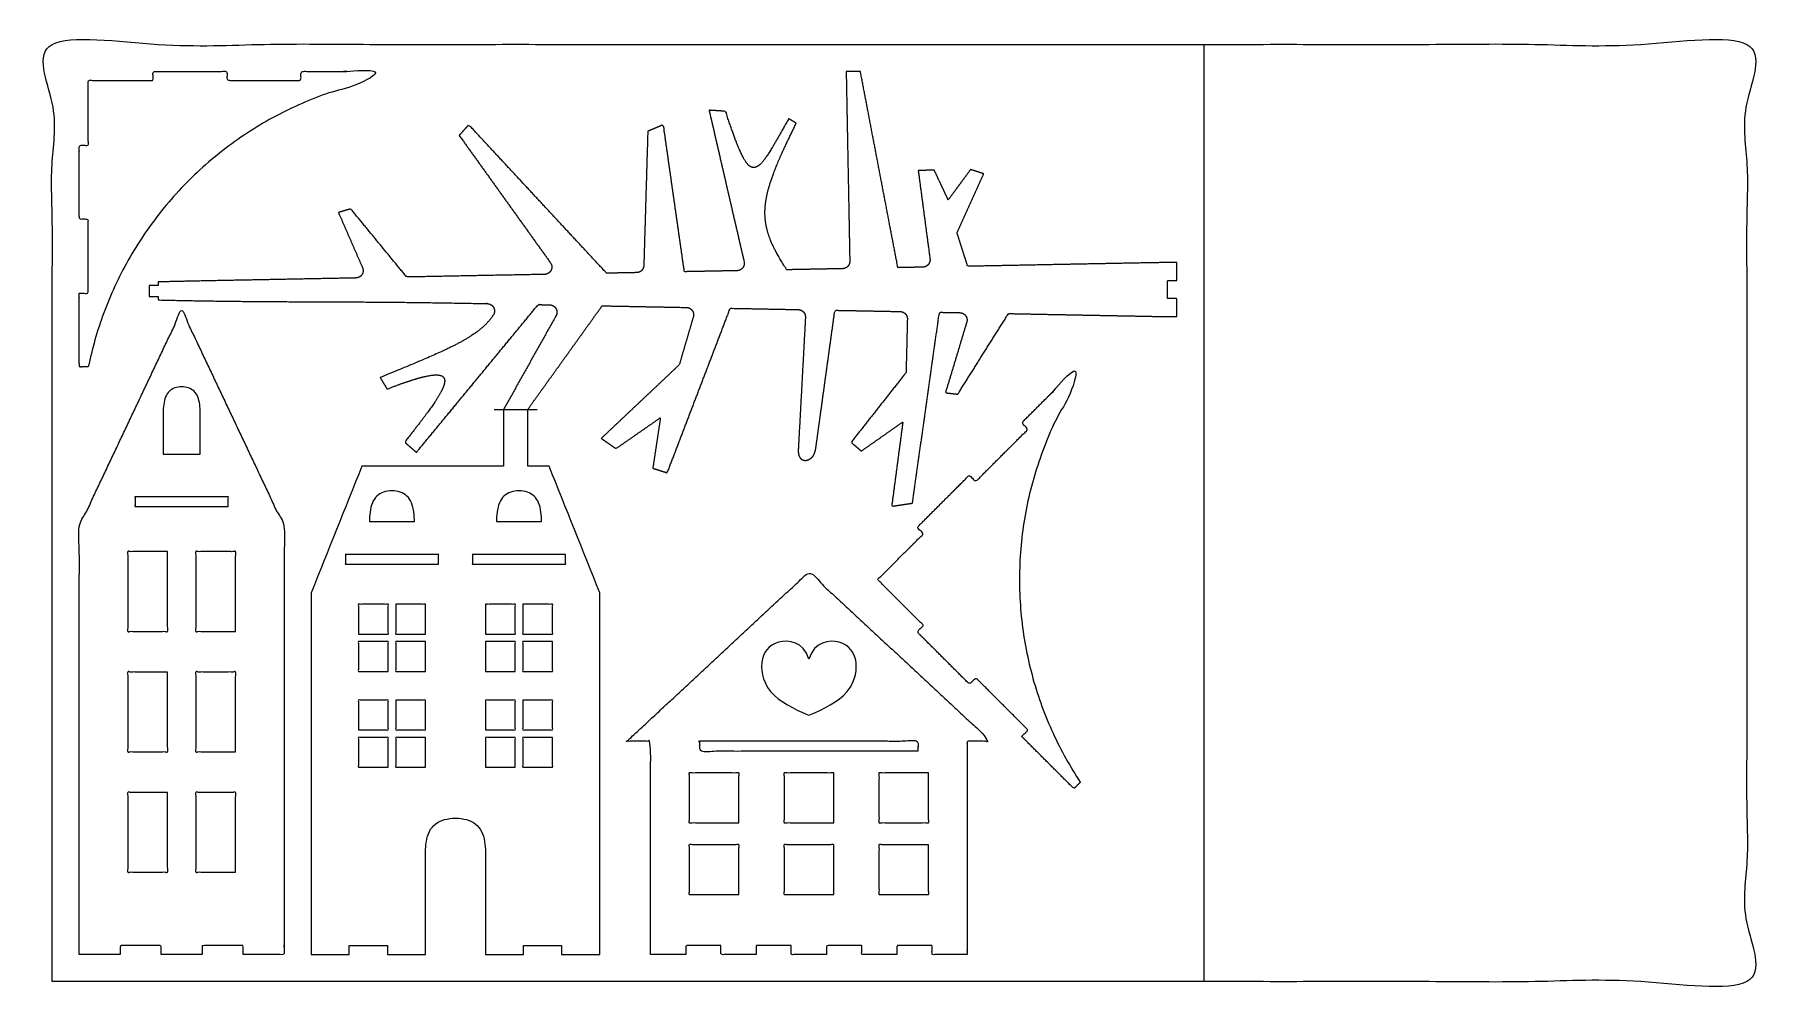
# Model space of a CAD drawing. Header units: millimetres. Extents: x -5 to 475, y -3 to 263.
import ezdxf

# ---------------------------------------------------------------- set-up
doc = ezdxf.new("R2010")
doc.units = ezdxf.units.MM
doc.header["$MEASUREMENT"] = 0
doc.layers.add('Défaut', color=18, linetype='Continuous', true_color=0x000000)

msp = doc.modelspace()

# ---------------------------------------------------------------- linework, layer by layer
at = {"layer": 'Défaut'}
for points in [[(29.38, 194.1), (29.38, 193.1)], [(29.38, 190.1), (29.38, 189.1)]]:
    msp.add_lwpolyline(points, dxfattribs=at)
for points, degree, knots in [([(0, 0), (235, 0), (470, 0), (470, 130), (470, 260), (235, 260), (0, 260), (0, 130), (0, 0)], 2, [0, 0, 0, 470, 470, 730, 730, 1200, 1200, 1460, 1460, 1460]), ([(29.38, 193.1), (28.88, 193.1), (28.38, 193.1), (27.88, 193.1), (27.38, 193.1), (26.88, 193.1), (26.88, 192.5), (26.88, 191.9), (26.88, 191.3), (26.88, 190.7), (26.88, 190.1), (27.38, 190.1), (27.88, 190.1), (28.38, 190.1), (28.88, 190.1), (29.38, 190.1)], 5, [1360.497115, 1360.497115, 1360.497115, 1360.497115, 1360.497115, 1360.497115, 1362.997116, 1362.997116, 1362.997116, 1362.997116, 1362.997116, 1367.997116, 1367.997116, 1367.997116, 1367.997116, 1367.997116, 1370.497116, 1370.497116, 1370.497116, 1370.497116, 1370.497116, 1370.497116]), ([(7.5, 10), (7.5, 8.75), (7.5, 7.5), (13.18, 7.5), (18.86, 7.5), (18.86, 8.75), (18.86, 10), (24.55, 10), (30.23, 10), (30.23, 8.75), (30.23, 7.5), (35.91, 7.5), (41.59, 7.5), (41.59, 8.75), (41.59, 10), (47.28, 10), (52.96, 10), (52.96, 8.75), (52.96, 7.5), (58.64, 7.5), (64.32, 7.5), (64.32, 8.75), (64.32, 10), (64.32, 68.11), (64.32, 126.23), (50.12, 156.26), (35.91, 186.29), (21.71, 156.26), (7.5, 126.23), (7.5, 68.11), (7.5, 10)], 2, [598.672404, 598.672404, 598.672404, 601.172404, 601.172404, 612.53719, 612.53719, 615.03719, 615.03719, 625.400903, 625.400903, 627.900903, 627.900903, 639.265689, 639.265689, 641.765689, 641.765689, 652.129403, 652.129403, 654.629403, 654.629403, 665.994188, 665.994188, 668.494188, 668.494188, 781.930349, 781.930349, 846.778086, 846.778086, 911.625822, 911.625822, 1025.061983, 1025.061983, 1025.061983]), ([(30.78, 157.94), (30.77, 159.25), (30.92, 160.95), (31.44, 162.2), (31.96, 163.46), (32.84, 164.27), (34.01, 164.68), (35.18, 165.08), (36.64, 165.08), (37.82, 164.68), (38.99, 164.27), (39.87, 163.46), (40.38, 162.2), (40.9, 160.95), (41.05, 159.25), (41.05, 157.94), (41.05, 154.06), (41.05, 150.19), (41.05, 146.31), (37.62, 146.31), (34.2, 146.31), (30.78, 146.31), (30.78, 150.19), (30.78, 154.06), (30.78, 157.94)], 3, [33.642415, 33.642415, 33.642415, 33.642415, 34.642415, 34.642415, 34.642415, 35.642415, 35.642415, 35.642415, 36.642415, 36.642415, 36.642415, 37.642415, 37.642415, 37.642415, 38.642415, 38.642415, 38.642415, 49.988526, 49.988526, 49.988526, 64.847737, 64.847737, 64.847737, 76.193848, 76.193848, 76.193848, 76.193848]), ([(125.19, 158.74), (125.19, 153.49), (125.19, 148.24), (125.19, 142.99), (112.09, 142.99), (99, 142.99), (85.9, 142.99), (81.21, 131.29), (76.52, 119.6), (71.82, 107.9), (71.82, 75.27), (71.82, 42.63), (71.82, 10), (71.82, 9.17), (71.82, 8.33), (71.82, 7.5), (75.35, 7.5), (78.87, 7.5), (82.4, 7.5), (82.4, 8.33), (82.4, 9.17), (82.4, 10), (85.92, 10), (89.45, 10), (92.97, 10), (92.97, 9.17), (92.97, 8.33), (92.97, 7.5), (96.5, 7.5), (100.02, 7.5), (103.55, 7.5), (103.55, 8.33), (103.55, 9.17), (103.55, 10), (103.55, 18.67), (103.55, 27.34), (103.55, 36.01), (103.54, 37.74), (103.79, 40), (104.62, 41.66), (105.45, 43.33), (106.88, 44.4), (108.77, 44.94), (110.66, 45.47), (113.03, 45.47), (114.92, 44.94), (116.82, 44.4), (118.24, 43.33), (119.07, 41.66), (119.91, 40), (120.15, 37.74), (120.14, 36.01), (120.14, 27.34), (120.14, 18.67), (120.14, 10), (120.14, 9.17), (120.14, 8.33), (120.14, 7.5), (123.67, 7.5), (127.19, 7.5), (130.72, 7.5), (130.72, 8.33), (130.72, 9.17), (130.72, 10), (134.24, 10), (137.77, 10), (141.29, 10), (141.29, 9.17), (141.29, 8.33), (141.29, 7.5), (144.82, 7.5), (148.34, 7.5), (151.87, 7.5), (151.87, 8.33), (151.87, 9.17), (151.87, 10), (151.87, 42.63), (151.87, 75.27), (151.87, 107.9), (147.18, 119.6), (142.48, 131.29), (137.79, 142.99), (135.83, 142.99), (133.87, 142.99), (131.91, 142.99), (131.91, 148.24), (131.91, 153.49), (131.91, 158.74)], 3, [1047.182364, 1047.182364, 1047.182364, 1047.182364, 1062.560619, 1062.560619, 1062.560619, 1100.903735, 1100.903735, 1100.903735, 1137.799014, 1137.799014, 1137.799014, 1233.349239, 1233.349239, 1233.349239, 1235.849239, 1235.849239, 1235.849239, 1246.424085, 1246.424085, 1246.424085, 1248.924085, 1248.924085, 1248.924085, 1259.2449, 1259.2449, 1259.2449, 1261.7449, 1261.7449, 1261.7449, 1272.319747, 1272.319747, 1272.319747, 1274.819747, 1274.819747, 1274.819747, 1300.311938, 1300.311938, 1300.311938, 1301.311938, 1301.311938, 1301.311938, 1302.311938, 1302.311938, 1302.311938, 1303.311938, 1303.311938, 1303.311938, 1304.311938, 1304.311938, 1304.311938, 1305.311938, 1305.311938, 1305.311938, 1330.804129, 1330.804129, 1330.804129, 1333.304129, 1333.304129, 1333.304129, 1343.878975, 1343.878975, 1343.878975, 1346.378975, 1346.378975, 1346.378975, 1356.699791, 1356.699791, 1356.699791, 1359.199791, 1359.199791, 1359.199791, 1369.774637, 1369.774637, 1369.774637, 1372.274637, 1372.274637, 1372.274637, 1467.824861, 1467.824861, 1467.824861, 1504.720141, 1504.720141, 1504.720141, 1510.461356, 1510.461356, 1510.461356, 1525.839611, 1525.839611, 1525.839611, 1525.839611]), ([(48.75, 131.8), (35.86, 131.8), (22.96, 131.8), (22.96, 133.14), (22.96, 134.48), (35.86, 134.48), (48.75, 134.48), (48.75, 133.14), (48.75, 131.8)], 2, [-391.239039, -391.239039, -391.239039, -366.067322, -366.067322, -363.452079, -363.452079, -338.280363, -338.280363, -335.665119, -335.665119, -335.665119]), ([(100.46, 127.62), (96.3, 127.62), (92.14, 127.62), (87.98, 127.62), (87.98, 129.22), (88.16, 131.29), (88.79, 132.81), (89.41, 134.34), (90.48, 135.32), (91.91, 135.82), (93.33, 136.31), (95.11, 136.31), (96.54, 135.82), (97.96, 135.32), (99.03, 134.34), (99.66, 132.81), (100.28, 131.29), (100.47, 129.22), (100.46, 127.62)], 3, [-164.04627, -164.04627, -164.04627, -164.04627, -149.187059, -149.187059, -149.187059, -148.187059, -148.187059, -148.187059, -147.187059, -147.187059, -147.187059, -146.187059, -146.187059, -146.187059, -145.187059, -145.187059, -145.187059, -144.187059, -144.187059, -144.187059, -144.187059]), ([(123.23, 127.62), (123.22, 129.22), (123.41, 131.29), (124.03, 132.81), (124.66, 134.34), (125.73, 135.32), (127.16, 135.82), (128.58, 136.31), (130.36, 136.31), (131.78, 135.82), (133.21, 135.32), (134.28, 134.34), (134.91, 132.81), (135.53, 131.29), (135.71, 129.22), (135.71, 127.62), (131.55, 127.62), (127.39, 127.62), (123.23, 127.62)], 3, [-134.327848, -134.327848, -134.327848, -134.327848, -133.327848, -133.327848, -133.327848, -132.327848, -132.327848, -132.327848, -131.327848, -131.327848, -131.327848, -130.327848, -130.327848, -130.327848, -129.327848, -129.327848, -129.327848, -114.468637, -114.468637, -114.468637, -114.468637]), ([(32, 119.28), (32, 108.22), (32, 97.17), (26.48, 97.17), (20.95, 97.17), (20.95, 108.22), (20.95, 119.28), (26.48, 119.28), (32, 119.28)], 2, [-258.188537, -258.188537, -258.188537, -236.61278, -236.61278, -225.824902, -225.824902, -204.249145, -204.249145, -193.461266, -193.461266, -193.461266]), ([(50.87, 97.17), (45.35, 97.17), (39.82, 97.17), (39.82, 108.22), (39.82, 119.28), (45.35, 119.28), (50.87, 119.28), (50.87, 108.22), (50.87, 97.17)], 2, [-312.12793, -312.12793, -312.12793, -301.340051, -301.340051, -279.764294, -279.764294, -268.976416, -268.976416, -247.400659, -247.400659, -247.400659]), ([(107.12, 115.84), (94.22, 115.84), (81.33, 115.84), (81.33, 117.18), (81.33, 118.52), (94.22, 118.52), (107.12, 118.52), (107.12, 117.18), (107.12, 115.84)], 2, [-766.38317, -766.38317, -766.38317, -741.211454, -741.211454, -738.59621, -738.59621, -713.424494, -713.424494, -710.80925, -710.80925, -710.80925]), ([(142.37, 118.52), (142.37, 117.18), (142.37, 115.84), (129.47, 115.84), (116.57, 115.84), (116.57, 117.18), (116.57, 118.52), (129.47, 118.52), (142.37, 118.52)], 2, [-171.661513, -171.661513, -171.661513, -169.04627, -169.04627, -143.874554, -143.874554, -141.25931, -141.25931, -116.087594, -116.087594, -116.087594]), ([(165.97, 10), (165.97, 8.75), (165.97, 7.5), (170.84, 7.5), (175.72, 7.5), (175.72, 8.75), (175.72, 10), (180.6, 10), (185.48, 10), (185.48, 8.75), (185.48, 7.5), (190.36, 7.5), (195.24, 7.5), (195.24, 8.75), (195.24, 10), (200.11, 10), (204.99, 10), (204.99, 8.75), (204.99, 7.5), (209.87, 7.5), (214.75, 7.5), (214.75, 8.75), (214.75, 10), (219.63, 10), (224.51, 10), (224.51, 8.75), (224.51, 7.5), (229.38, 7.5), (234.26, 7.5), (234.26, 8.75), (234.26, 10), (239.14, 10), (244.02, 10), (244.02, 8.75), (244.02, 7.5), (248.9, 7.5), (253.78, 7.5), (253.78, 8.75), (253.78, 10), (253.78, 38.33), (253.78, 66.67), (257.08, 66.67), (260.37, 66.67), (235.12, 90.15), (209.87, 113.64), (184.62, 90.15), (159.37, 66.67), (162.67, 66.67), (165.97, 66.67), (165.97, 38.33), (165.97, 10)], 2, [493.808347, 493.808347, 493.808347, 496.308347, 496.308347, 506.064937, 506.064937, 508.564937, 508.564937, 518.087152, 518.087152, 520.587152, 520.587152, 530.343742, 530.343742, 532.843742, 532.843742, 542.365958, 542.365958, 544.865958, 544.865958, 554.622547, 554.622547, 557.122547, 557.122547, 566.644763, 566.644763, 569.144763, 569.144763, 578.901353, 578.901353, 581.401353, 581.401353, 590.923568, 590.923568, 593.423568, 593.423568, 603.180158, 603.180158, 605.680158, 605.680158, 660.986515, 660.986515, 667.426333, 667.426333, 734.737128, 734.737128, 802.047924, 802.047924, 808.487741, 808.487741, 863.794098, 863.794098, 863.794098]), ([(84.92, 96.4), (84.92, 100.54), (84.92, 104.67), (89.05, 104.67), (93.19, 104.67), (93.19, 100.54), (93.19, 96.4), (89.05, 96.4), (84.92, 96.4)], 2, [-684.709284, -684.709284, -684.709284, -676.637545, -676.637545, -668.565807, -668.565807, -660.494068, -660.494068, -652.42233, -652.42233, -652.42233]), ([(95.26, 104.67), (99.39, 104.67), (103.53, 104.67), (103.53, 100.54), (103.53, 96.4), (99.39, 96.4), (95.26, 96.4), (95.26, 100.54), (95.26, 104.67)], 2, [-652.42233, -652.42233, -652.42233, -644.350591, -644.350591, -636.278853, -636.278853, -628.207114, -628.207114, -620.135376, -620.135376, -620.135376]), ([(120.17, 96.4), (120.17, 100.54), (120.17, 104.67), (124.3, 104.67), (128.44, 104.67), (128.44, 100.54), (128.44, 96.4), (124.3, 96.4), (120.17, 96.4)], 2, [-555.561468, -555.561468, -555.561468, -547.489729, -547.489729, -539.417991, -539.417991, -531.346252, -531.346252, -523.274514, -523.274514, -523.274514]), ([(130.5, 104.67), (134.64, 104.67), (138.77, 104.67), (138.77, 100.54), (138.77, 96.4), (134.64, 96.4), (130.5, 96.4), (130.5, 100.54), (130.5, 104.67)], 2, [-523.274514, -523.274514, -523.274514, -515.202775, -515.202775, -507.131037, -507.131037, -499.059298, -499.059298, -490.98756, -490.98756, -490.98756]), ([(93.19, 86.06), (89.05, 86.06), (84.92, 86.06), (84.92, 90.2), (84.92, 94.33), (89.05, 94.33), (93.19, 94.33), (93.19, 90.2), (93.19, 86.06)], 2, [-716.996238, -716.996238, -716.996238, -708.9245, -708.9245, -700.852761, -700.852761, -692.781022, -692.781022, -684.709284, -684.709284, -684.709284]), ([(103.53, 94.33), (103.53, 90.2), (103.53, 86.06), (99.39, 86.06), (95.26, 86.06), (95.26, 90.2), (95.26, 94.33), (99.39, 94.33), (103.53, 94.33)], 2, [-620.135376, -620.135376, -620.135376, -612.063637, -612.063637, -603.991899, -603.991899, -595.92016, -595.92016, -587.848422, -587.848422, -587.848422]), ([(128.44, 86.06), (124.3, 86.06), (120.17, 86.06), (120.17, 90.2), (120.17, 94.33), (124.3, 94.33), (128.44, 94.33), (128.44, 90.2), (128.44, 86.06)], 2, [-587.848422, -587.848422, -587.848422, -579.776683, -579.776683, -571.704945, -571.704945, -563.633206, -563.633206, -555.561468, -555.561468, -555.561468]), ([(138.77, 94.33), (138.77, 90.2), (138.77, 86.06), (134.64, 86.06), (130.5, 86.06), (130.5, 90.2), (130.5, 94.33), (134.64, 94.33), (138.77, 94.33)], 2, [-490.98756, -490.98756, -490.98756, -482.915821, -482.915821, -474.844083, -474.844083, -466.772344, -466.772344, -458.700606, -458.700606, -458.700606]), ([(209.87, 73.89), (207.76, 74.81), (203.02, 76.74), (200.2, 79.47), (197.38, 82.19), (196.47, 85.72), (196.8, 88.51), (197.13, 91.3), (198.68, 93.36), (201.47, 94.13), (204.26, 94.9), (208.27, 94.37), (209.87, 89.49), (211.47, 94.37), (215.48, 94.9), (218.27, 94.13), (221.06, 93.36), (222.62, 91.3), (222.94, 88.51), (223.27, 85.72), (222.36, 82.19), (219.54, 79.47), (216.72, 76.74), (211.99, 74.81), (209.87, 73.89)], 3, [-292.734536, -292.734536, -292.734536, -292.734536, -281.830633, -281.830633, -281.830633, -270.926731, -270.926731, -270.926731, -260.022829, -260.022829, -260.022829, -249.118927, -249.118927, -249.118927, -238.215025, -238.215025, -238.215025, -227.311122, -227.311122, -227.311122, -216.40722, -216.40722, -216.40722, -205.503318, -205.503318, -205.503318, -205.503318]), ([(32, 85.89), (32, 74.83), (32, 63.78), (26.48, 63.78), (20.95, 63.78), (20.95, 74.83), (20.95, 85.89), (26.48, 85.89), (32, 85.89)], 2, [-128.733995, -128.733995, -128.733995, -107.158238, -107.158238, -96.37036, -96.37036, -74.794603, -74.794603, -64.006724, -64.006724, -64.006724]), ([(50.87, 63.78), (45.35, 63.78), (39.82, 63.78), (39.82, 74.83), (39.82, 85.89), (45.35, 85.89), (50.87, 85.89), (50.87, 74.83), (50.87, 63.78)], 2, [-182.673388, -182.673388, -182.673388, -171.885509, -171.885509, -150.309752, -150.309752, -139.521874, -139.521874, -117.946117, -117.946117, -117.946117]), ([(84.92, 69.83), (84.92, 73.96), (84.92, 78.1), (89.05, 78.1), (93.19, 78.1), (93.19, 73.96), (93.19, 69.83), (89.05, 69.83), (84.92, 69.83)], 2, [-426.413652, -426.413652, -426.413652, -418.341913, -418.341913, -410.270175, -410.270175, -402.198436, -402.198436, -394.126698, -394.126698, -394.126698]), ([(95.26, 78.1), (99.39, 78.1), (103.53, 78.1), (103.53, 73.96), (103.53, 69.83), (99.39, 69.83), (95.26, 69.83), (95.26, 73.96), (95.26, 78.1)], 2, [-394.126698, -394.126698, -394.126698, -386.054959, -386.054959, -377.983221, -377.983221, -369.911482, -369.911482, -361.839744, -361.839744, -361.839744]), ([(120.17, 69.83), (120.17, 73.96), (120.17, 78.1), (124.3, 78.1), (128.44, 78.1), (128.44, 73.96), (128.44, 69.83), (124.3, 69.83), (120.17, 69.83)], 2, [-297.265836, -297.265836, -297.265836, -289.194097, -289.194097, -281.122359, -281.122359, -273.05062, -273.05062, -264.978882, -264.978882, -264.978882]), ([(130.5, 78.1), (134.64, 78.1), (138.77, 78.1), (138.77, 73.96), (138.77, 69.83), (134.64, 69.83), (130.5, 69.83), (130.5, 73.96), (130.5, 78.1)], 2, [-264.978882, -264.978882, -264.978882, -256.907143, -256.907143, -248.835405, -248.835405, -240.763666, -240.763666, -232.691928, -232.691928, -232.691928]), ([(93.19, 59.49), (89.05, 59.49), (84.92, 59.49), (84.92, 63.62), (84.92, 67.76), (89.05, 67.76), (93.19, 67.76), (93.19, 63.62), (93.19, 59.49)], 2, [-458.700606, -458.700606, -458.700606, -450.628867, -450.628867, -442.557129, -442.557129, -434.48539, -434.48539, -426.413652, -426.413652, -426.413652]), ([(103.53, 67.76), (103.53, 63.62), (103.53, 59.49), (99.39, 59.49), (95.26, 59.49), (95.26, 63.62), (95.26, 67.76), (99.39, 67.76), (103.53, 67.76)], 2, [-361.839744, -361.839744, -361.839744, -353.768005, -353.768005, -345.696267, -345.696267, -337.624528, -337.624528, -329.55279, -329.55279, -329.55279]), ([(128.44, 59.49), (124.3, 59.49), (120.17, 59.49), (120.17, 63.62), (120.17, 67.76), (124.3, 67.76), (128.44, 67.76), (128.44, 63.62), (128.44, 59.49)], 2, [-329.55279, -329.55279, -329.55279, -321.481051, -321.481051, -313.409313, -313.409313, -305.337574, -305.337574, -297.265836, -297.265836, -297.265836]), ([(138.77, 67.76), (138.77, 63.62), (138.77, 59.49), (134.64, 59.49), (130.5, 59.49), (130.5, 63.62), (130.5, 67.76), (134.64, 67.76), (138.77, 67.76)], 2, [-232.691928, -232.691928, -232.691928, -224.620189, -224.620189, -216.548451, -216.548451, -208.476712, -208.476712, -200.404974, -200.404974, -200.404974]), ([(240.18, 63.99), (209.87, 63.99), (179.56, 63.99), (179.56, 65.33), (179.56, 66.67), (209.87, 66.67), (240.18, 66.67), (240.18, 65.33), (240.18, 63.99)], 2, [-361.521861, -361.521861, -361.521861, -336.350145, -336.350145, -333.734901, -333.734901, -308.563185, -308.563185, -305.947942, -305.947942, -305.947942]), ([(190.45, 44.09), (183.55, 44.09), (176.66, 44.09), (176.66, 50.99), (176.66, 57.88), (183.55, 57.88), (190.45, 57.88), (190.45, 50.99), (190.45, 44.09)], 2, [-154.948644, -154.948644, -154.948644, -141.495747, -141.495747, -128.042849, -128.042849, -114.589952, -114.589952, -101.137054, -101.137054, -101.137054]), ([(216.76, 44.09), (209.87, 44.09), (202.98, 44.09), (202.98, 50.99), (202.98, 57.88), (209.87, 57.88), (216.76, 57.88), (216.76, 50.99), (216.76, 44.09)], 2, [60.297716, 60.297716, 60.297716, 73.750613, 73.750613, 87.203511, 87.203511, 100.656408, 100.656408, 114.109306, 114.109306, 114.109306]), ([(243.08, 57.88), (243.08, 50.99), (243.08, 44.09), (236.19, 44.09), (229.3, 44.09), (229.3, 50.99), (229.3, 57.88), (236.19, 57.88), (243.08, 57.88)], 2, [-101.137054, -101.137054, -101.137054, -87.684159, -87.684159, -74.231261, -74.231261, -60.778363, -60.778363, -47.325464, -47.325464, -47.325464]), ([(32, 52.5), (32, 41.44), (32, 30.39), (26.48, 30.39), (20.95, 30.39), (20.95, 41.44), (20.95, 52.5), (26.48, 52.5), (32, 52.5)], 2, [0.720547, 0.720547, 0.720547, 22.296304, 22.296304, 33.084182, 33.084182, 54.659939, 54.659939, 65.447818, 65.447818, 65.447818]), ([(50.87, 30.39), (45.35, 30.39), (39.82, 30.39), (39.82, 41.44), (39.82, 52.5), (45.35, 52.5), (50.87, 52.5), (50.87, 41.44), (50.87, 30.39)], 2, [-53.218846, -53.218846, -53.218846, -42.430967, -42.430967, -20.85521, -20.85521, -10.067332, -10.067332, 11.508425, 11.508425, 11.508425]), ([(190.45, 24.2), (183.55, 24.2), (176.66, 24.2), (176.66, 31.09), (176.66, 37.98), (183.55, 37.98), (190.45, 37.98), (190.45, 31.09), (190.45, 24.2)], 2, [-208.760234, -208.760234, -208.760234, -195.307337, -195.307337, -181.854439, -181.854439, -168.401542, -168.401542, -154.948644, -154.948644, -154.948644]), ([(216.76, 24.2), (209.87, 24.2), (202.98, 24.2), (202.98, 31.09), (202.98, 37.98), (209.87, 37.98), (216.76, 37.98), (216.76, 31.09), (216.76, 24.2)], 2, [6.486126, 6.486126, 6.486126, 19.939023, 19.939023, 33.391921, 33.391921, 46.844818, 46.844818, 60.297716, 60.297716, 60.297716]), ([(243.08, 37.98), (243.08, 31.09), (243.08, 24.2), (236.19, 24.2), (229.3, 24.2), (229.3, 31.09), (229.3, 37.98), (236.19, 37.98), (243.08, 37.98)], 2, [-47.325464, -47.325464, -47.325464, -33.872567, -33.872567, -20.419669, -20.419669, -6.966772, -6.966772, 6.486126, 6.486126, 6.486126])]:
    msp.add_open_spline(points, degree=degree, knots=knots, dxfattribs=at)
for points in [[(319.38, 260), (319.38, 130), (319.38, 0)], [(224.15, 252.5), (222.18, 252.5), (220.21, 252.5)], [(122.55, 158.74), (128.55, 158.74), (134.54, 158.74)]]:
    msp.add_open_spline(points, degree=2, dxfattribs=at)
for points, weights, degree, knots in [([(10, 170.5), (23.52, 236.48), (89.5, 250), (89.5, 251.25), (89.5, 252.5), (79.25, 252.5), (69, 252.5), (69, 251.25), (69, 250), (58.75, 250), (48.5, 250), (48.5, 251.25), (48.5, 252.5), (38.25, 252.5), (28, 252.5), (28, 251.25), (28, 250), (19, 250), (10, 250), (10, 241), (10, 232), (8.75, 232), (7.5, 232), (7.5, 221.75), (7.5, 211.5), (8.75, 211.5), (10, 211.5), (10, 201.25), (10, 191), (8.75, 191), (7.5, 191), (7.5, 180.75), (7.5, 170.5), (8.75, 170.5), (10, 170.5)], [1, 0.834705097906, 1, 1, 1, 1, 1, 1, 1, 1, 1, 1, 1, 1, 1, 1, 1, 1, 1, 1, 1, 1, 1, 1, 1, 1, 1, 1, 1, 1, 1, 1, 1, 1, 1], 2, [6.101223, 6.101223, 6.101223, 122.741128, 122.741128, 125.241128, 125.241128, 145.741128, 145.741128, 148.241128, 148.241128, 168.741128, 168.741128, 171.241128, 171.241128, 191.741128, 191.741128, 194.241128, 194.241128, 212.241128, 212.241128, 230.241128, 230.241128, 232.741128, 232.741128, 253.241128, 253.241128, 255.741128, 255.741128, 276.241128, 276.241128, 278.741128, 278.741128, 299.241128, 299.241128, 301.741128, 301.741128, 301.741128]), ([(220.21, 252.5), (220.41, 241.97), (220.61, 231.44), (220.81, 220.91), (221.01, 210.38), (221.21, 199.86), (221.23, 199.2), (220.99, 198.55), (220.5, 198.04), (219.86, 197.78), (219.2, 197.77), (216.11, 197.71), (213.02, 197.65), (209.92, 197.59), (206.83, 197.53), (203.74, 197.47), (201.12, 201.49), (199.2, 204.92), (197.99, 208.06), (197.49, 211.21), (197.73, 214.68), (197.97, 218.14), (198.94, 221.92), (200.65, 226.31), (203.13, 231.61), (206.39, 238.12), (205.96, 238.37), (205.53, 238.62), (205.11, 238.87), (204.68, 239.12), (204.25, 239.37), (201.28, 234.03), (199.01, 229.93), (197.26, 227.16), (195.81, 225.77), (194.46, 225.84), (193.11, 225.9), (191.87, 227.43), (190.52, 230.48), (188.88, 235.12), (186.72, 241.43), (185.82, 241.49), (184.91, 241.55), (184, 241.61), (183.09, 241.66), (182.19, 241.72), (184.13, 233.32), (186.07, 224.92), (188.01, 216.52), (189.95, 208.12), (191.9, 199.72), (191.98, 199.36), (191.98, 198.99), (191.9, 198.62), (191.74, 198.29), (191.52, 198), (191.29, 197.71), (191, 197.47), (190.67, 197.3), (190.31, 197.22), (189.94, 197.21), (187.02, 197.15), (184.09, 197.1), (181.17, 197.04), (178.25, 196.99), (175.33, 196.93), (174.16, 205.08), (173, 213.24), (171.84, 221.4), (170.67, 229.55), (169.51, 237.71), (168.64, 237.34), (167.78, 236.98), (166.91, 236.61), (166.04, 236.25), (165.18, 235.88), (164.96, 228.44), (164.74, 221), (164.52, 213.55), (164.3, 206.11), (164.08, 198.66), (164.06, 198.03), (163.81, 197.41), (163.33, 196.93), (162.71, 196.69), (162.07, 196.68), (160.41, 196.64), (158.75, 196.61), (157.09, 196.58), (155.43, 196.55), (153.76, 196.52), (146.12, 204.75), (138.47, 212.99), (130.82, 221.23), (123.17, 229.46), (115.53, 237.7), (115, 237.11), (114.46, 236.52), (113.93, 235.92), (113.4, 235.33), (112.87, 234.74), (117.93, 227.68), (123, 220.62), (128.06, 213.56), (133.12, 206.49), (138.18, 199.43), (138.45, 199.07), (138.61, 198.63), (138.64, 198.17), (138.55, 197.72), (138.35, 197.32), (138.15, 196.92), (137.84, 196.57), (137.45, 196.33), (137.01, 196.2), (136.56, 196.19), (128.91, 196.04), (121.26, 195.9), (113.61, 195.75), (105.97, 195.6), (98.32, 195.46), (95.21, 199.24), (92.11, 203.02), (89.01, 206.8), (85.9, 210.59), (82.8, 214.37), (82.12, 214.17), (81.43, 213.96), (80.75, 213.76), (80.06, 213.56), (79.38, 213.36), (80.71, 210.3), (82.05, 207.24), (83.38, 204.18), (84.72, 201.12), (86.05, 198.06), (86.21, 197.68), (86.28, 197.28), (86.25, 196.86), (86.11, 196.47), (85.9, 196.13), (85.68, 195.79), (85.38, 195.51), (85.02, 195.3), (84.62, 195.2), (84.21, 195.19), (72.79, 194.97), (61.38, 194.75), (49.96, 194.53), (38.54, 194.32), (29.38, 194.1)], [1, 1, 1, 1, 1, 1, 0.882842712475, 0.824264068712, 0.824264068712, 0.882842712475, 1, 1, 1, 1, 1, 1, 1, 1, 1, 1, 1, 1, 1, 1, 1, 1, 1, 1, 1, 1, 1, 1, 1, 1, 1, 1, 1, 1, 1, 1, 1, 1, 1, 1, 1, 1, 1, 1, 1, 1, 1, 0.961093203537, 0.941639805306, 0.941639805306, 0.961093203537, 1, 0.961093203537, 0.941639805306, 0.941639805306, 0.961093203537, 1, 1, 1, 1, 1, 1, 1, 1, 1, 1, 1, 1, 1, 1, 1, 1, 1, 1, 1, 1, 1, 0.889625905233, 0.83443885785, 0.83443885785, 0.889625905233, 1, 1, 1, 1, 1, 1, 1, 1, 1, 1, 1, 1, 1, 1, 1, 1, 1, 1, 1, 1, 1, 0.942379682249, 0.913569523373, 0.913569523373, 0.942379682249, 1, 0.942379682249, 0.913569523373, 0.913569523373, 0.942379682249, 1, 1, 1, 1, 1, 1, 1, 1, 1, 1, 1, 1, 1, 1, 1, 1, 1, 1, 1, 1, 1, 0.952803552506, 0.929205328758, 0.929205328758, 0.952803552506, 1, 0.952803552506, 0.929205328758, 0.929205328758, 0.952803552506, 1, 1, 1, 1, 1, 1], 5, [796.16275, 796.16275, 796.16275, 796.16275, 796.16275, 796.16275, 848.816381, 848.816381, 848.816381, 848.816381, 848.816381, 852.087354, 852.087354, 852.087354, 852.087354, 852.087354, 867.557419, 867.557419, 867.557419, 867.557419, 867.557419, 886.223752, 886.223752, 886.223752, 886.223752, 886.223752, 911.379859, 911.379859, 911.379859, 911.379859, 911.379859, 913.851662, 913.851662, 913.851662, 913.851662, 913.851662, 930.963249, 930.963249, 930.963249, 930.963249, 930.963249, 948.840304, 948.840304, 948.840304, 948.840304, 948.840304, 953.38903, 953.38903, 953.38903, 953.38903, 953.38903, 996.501582, 996.501582, 996.501582, 996.501582, 996.501582, 998.384918, 998.384918, 998.384918, 998.384918, 998.384918, 1000.222622, 1000.222622, 1000.222622, 1000.222622, 1000.222622, 1014.837709, 1014.837709, 1014.837709, 1014.837709, 1014.837709, 1056.02706, 1056.02706, 1056.02706, 1056.02706, 1056.02706, 1060.72482, 1060.72482, 1060.72482, 1060.72482, 1060.72482, 1097.960497, 1097.960497, 1097.960497, 1097.960497, 1097.960497, 1101.127262, 1101.127262, 1101.127262, 1101.127262, 1101.127262, 1109.436419, 1109.436419, 1109.436419, 1109.436419, 1109.436419, 1165.633085, 1165.633085, 1165.633085, 1165.633085, 1165.633085, 1169.608848, 1169.608848, 1169.608848, 1169.608848, 1169.608848, 1213.053704, 1213.053704, 1213.053704, 1213.053704, 1213.053704, 1215.30836, 1215.30836, 1215.30836, 1215.30836, 1215.30836, 1217.563017, 1217.563017, 1217.563017, 1217.563017, 1217.563017, 1255.809258, 1255.809258, 1255.809258, 1255.809258, 1255.809258, 1280.269615, 1280.269615, 1280.269615, 1280.269615, 1280.269615, 1283.837195, 1283.837195, 1283.837195, 1283.837195, 1283.837195, 1300.53204, 1300.53204, 1300.53204, 1300.53204, 1300.53204, 1302.624809, 1302.624809, 1302.624809, 1302.624809, 1302.624809, 1304.656108, 1304.656108, 1304.656108, 1304.656108, 1304.656108, 1359.497115, 1359.497115, 1359.497115, 1359.497115, 1359.497115, 1359.497115]), ([(131.91, 158.74), (136.03, 164.49), (140.16, 170.23), (144.28, 175.98), (148.4, 181.72), (152.52, 187.47), (157.2, 187.38), (161.87, 187.29), (166.54, 187.2), (171.21, 187.11), (175.89, 187.02), (176.26, 187.02), (176.64, 186.92), (176.98, 186.74), (177.27, 186.49), (177.5, 186.19), (177.72, 185.88), (177.88, 185.53), (177.94, 185.15), (177.92, 184.76), (177.81, 184.4), (177.03, 181.74), (176.25, 179.08), (175.47, 176.42), (174.69, 173.76), (173.91, 171.11), (169.59, 167.02), (165.26, 162.94), (160.93, 158.86), (156.61, 154.78), (152.28, 150.69), (153.1, 150.13), (153.91, 149.56), (154.73, 149), (155.54, 148.43), (156.36, 147.87), (158.83, 149.58), (161.29, 151.3), (163.76, 153.01), (166.22, 154.73), (168.69, 156.44), (168.27, 153.64), (167.84, 150.83), (167.42, 148.03), (167, 145.23), (166.58, 142.42), (167.38, 142.17), (168.18, 141.91), (168.98, 141.65), (169.78, 141.4), (170.59, 141.14), (174.08, 150.27), (177.57, 159.4), (181.07, 168.53), (184.56, 177.66), (188.05, 186.79), (191.82, 186.72), (195.59, 186.65), (199.37, 186.57), (203.14, 186.5), (206.91, 186.43), (207.24, 186.42), (207.56, 186.35), (207.87, 186.21), (208.14, 186.02), (208.37, 185.78), (208.59, 185.53), (208.77, 185.25), (208.88, 184.93), (208.93, 184.6), (208.91, 184.27), (208.52, 177.06), (208.13, 169.86), (207.74, 162.65), (207.35, 155.45), (206.96, 148.24), (206.9, 147.26), (206.85, 146.27), (207.1, 145.47), (207.59, 144.95), (208.21, 144.71), (209.15, 144.36), (210.37, 144.66), (211.47, 145.67), (211.67, 147.11), (211.87, 148.55), (212.91, 156.09), (213.95, 163.63), (214.99, 171.16), (216.03, 178.7), (217.07, 186.24), (220.69, 186.17), (224.31, 186.1), (227.93, 186.03), (231.55, 185.96), (235.17, 185.89), (235.49, 185.88), (235.81, 185.81), (236.12, 185.68), (236.38, 185.49), (236.61, 185.26), (236.83, 185.02), (237.01, 184.75), (237.13, 184.44), (237.19, 184.12), (237.18, 183.79), (237.11, 180.83), (237.04, 177.86), (236.97, 174.9), (236.89, 171.94), (236.82, 168.97), (233.77, 165.1), (230.72, 161.23), (227.67, 157.35), (224.62, 153.48), (221.57, 149.61), (222.14, 149.12), (222.71, 148.64), (223.29, 148.15), (223.86, 147.67), (224.43, 147.18), (226.73, 148.8), (229.03, 150.42), (231.33, 152.03), (233.63, 153.65), (235.93, 155.27), (235.31, 150.59), (234.69, 145.91), (234.07, 141.23), (233.45, 136.54), (232.83, 131.86), (233.98, 132.03), (235.13, 132.2), (236.28, 132.38), (237.44, 132.55), (238.59, 132.72), (240.08, 143.31), (241.58, 153.9), (243.08, 164.5), (244.57, 175.09), (246.07, 185.68), (247.2, 185.66), (248.33, 185.64), (249.46, 185.62), (250.6, 185.6), (251.73, 185.57), (252.11, 185.57), (252.48, 185.47), (252.83, 185.29), (253.12, 185.04), (253.34, 184.73), (253.57, 184.42), (253.72, 184.07), (253.79, 183.68), (253.76, 183.3), (253.65, 182.93), (252.47, 179.02), (251.29, 175.1), (250.11, 171.19), (248.93, 167.27), (247.74, 163.35), (248.43, 163.27), (249.11, 163.19), (249.79, 163.11), (250.48, 163.03), (251.16, 162.95), (253.97, 167.42), (256.79, 171.9), (259.6, 176.37), (262.41, 180.84), (265.22, 185.32), (274.05, 185.15), (282.88, 184.98), (291.72, 184.81), (300.55, 184.64), (309.38, 184.47), (309.88, 184.47), (310.38, 184.47), (310.88, 184.47), (311.38, 184.47), (311.88, 184.47), (311.88, 185.47), (311.88, 186.47), (311.88, 187.48), (311.88, 188.48), (311.88, 189.48), (311.38, 189.48), (310.88, 189.48), (310.38, 189.48), (309.88, 189.48), (309.38, 189.48), (309.38, 190.48), (309.38, 191.48), (309.38, 192.48), (309.38, 193.48), (309.38, 194.48), (309.88, 194.48), (310.38, 194.48), (310.88, 194.48), (311.38, 194.48), (311.88, 194.48), (311.88, 195.49), (311.88, 196.49), (311.88, 197.49), (311.88, 198.49), (311.88, 199.49), (311.38, 199.49), (310.88, 199.49), (310.38, 199.49), (309.88, 199.49), (309.38, 199.49), (298.29, 199.28), (287.19, 199.07), (276.1, 198.86), (265.01, 198.64), (253.91, 198.43), (253.32, 200.29), (252.73, 202.14), (252.13, 204), (251.54, 205.86), (250.95, 207.71), (252.43, 210.99), (253.92, 214.26), (255.4, 217.53), (256.89, 220.81), (258.37, 224.08), (257.64, 224.32), (256.91, 224.56), (256.18, 224.8), (255.45, 225.04), (254.72, 225.28), (253.48, 223.6), (252.24, 221.91), (250.99, 220.22), (249.75, 218.54), (248.51, 216.85), (247.73, 218.5), (246.95, 220.16), (246.18, 221.81), (245.4, 223.46), (244.63, 225.12), (243.74, 225.09), (242.86, 225.07), (241.97, 225.04), (241.08, 225.02), (240.2, 224.99), (240.85, 220.1), (241.5, 215.2), (242.15, 210.3), (242.8, 205.41), (243.45, 200.51), (243.5, 200.17), (243.47, 199.82), (243.37, 199.48), (243.2, 199.17), (242.97, 198.91), (242.75, 198.64), (242.47, 198.43), (242.15, 198.28), (241.81, 198.2), (241.46, 198.19), (240.08, 198.17), (238.7, 198.14), (237.32, 198.11), (235.94, 198.09), (234.55, 198.06), (232.47, 208.95), (230.39, 219.84), (228.31, 230.72), (226.23, 241.61), (224.15, 252.5)], [1, 1, 1, 1, 1, 1, 1, 1, 1, 1, 1, 0.958552607681, 0.937828911522, 0.937828911522, 0.958552607681, 1, 0.958552607681, 0.937828911522, 0.937828911522, 0.958552607681, 1, 1, 1, 1, 1, 1, 1, 1, 1, 1, 1, 1, 1, 1, 1, 1, 1, 1, 1, 1, 1, 1, 1, 1, 1, 1, 1, 1, 1, 1, 1, 1, 1, 1, 1, 1, 1, 1, 1, 1, 1, 0.968193344197, 0.952290016295, 0.952290016295, 0.968193344197, 1, 0.968193344197, 0.952290016295, 0.952290016295, 0.968193344197, 1, 1, 1, 1, 1, 1, 1, 1, 1, 1, 1, 1, 1, 1, 1, 1, 1, 1, 1, 1, 1, 1, 1, 1, 1, 1, 0.969368231233, 0.95405234685, 0.95405234685, 0.969368231233, 1, 0.969368231233, 0.95405234685, 0.95405234685, 0.969368231233, 1, 1, 1, 1, 1, 1, 1, 1, 1, 1, 1, 1, 1, 1, 1, 1, 1, 1, 1, 1, 1, 1, 1, 1, 1, 1, 1, 1, 1, 1, 1, 1, 1, 1, 1, 1, 1, 1, 1, 1, 1, 0.958214948834, 0.937322423252, 0.937322423252, 0.958214948834, 1, 0.958214948834, 0.937322423252, 0.937322423252, 0.958214948834, 1, 1, 1, 1, 1, 1, 1, 1, 1, 1, 1, 1, 1, 1, 1, 1, 1, 1, 1, 1, 1, 1, 1, 1, 1, 1, 1, 1, 1, 1, 1, 1, 1, 1, 1, 1, 1, 1, 1, 1, 1, 1, 1, 1, 1, 1, 1, 1, 1, 1, 1, 1, 1, 1, 1, 1, 1, 1, 1, 1, 1, 1, 1, 1, 1, 1, 1, 1, 1, 1, 1, 1, 1, 1, 1, 1, 1, 1, 1, 1, 1, 1, 1, 1, 1, 1, 1, 1, 1, 1, 1, 1, 1, 1, 1, 1, 0.965082389821, 0.947623584732, 0.947623584732, 0.965082389821, 1, 0.965082389821, 0.947623584732, 0.947623584732, 0.965082389821, 1, 1, 1, 1, 1, 1, 1, 1, 1, 1, 1], 5, [0, 0, 0, 0, 0, 0, 35.356207, 35.356207, 35.356207, 35.356207, 35.356207, 58.722723, 58.722723, 58.722723, 58.722723, 58.722723, 60.621557, 60.621557, 60.621557, 60.621557, 60.621557, 62.570692, 62.570692, 62.570692, 62.570692, 62.570692, 76.422507, 76.422507, 76.422507, 76.422507, 76.422507, 106.163875, 106.163875, 106.163875, 106.163875, 106.163875, 111.12523, 111.12523, 111.12523, 111.12523, 111.12523, 126.141016, 126.141016, 126.141016, 126.141016, 126.141016, 140.315525, 140.315525, 140.315525, 140.315525, 140.315525, 144.525374, 144.525374, 144.525374, 144.525374, 144.525374, 193.405537, 193.405537, 193.405537, 193.405537, 193.405537, 212.261324, 212.261324, 212.261324, 212.261324, 212.261324, 213.917848, 213.917848, 213.917848, 213.917848, 213.917848, 215.607867, 215.607867, 215.607867, 215.607867, 215.607867, 251.691725, 251.691725, 251.691725, 251.691725, 251.691725, 255.750279, 255.750279, 255.750279, 255.750279, 255.750279, 261.955715, 261.955715, 261.955715, 261.955715, 261.955715, 299.99728, 299.99728, 299.99728, 299.99728, 299.99728, 318.09502, 318.09502, 318.09502, 318.09502, 318.09502, 319.719844, 319.719844, 319.719844, 319.719844, 319.719844, 321.376288, 321.376288, 321.376288, 321.376288, 321.376288, 336.200413, 336.200413, 336.200413, 336.200413, 336.200413, 360.851936, 360.851936, 360.851936, 360.851936, 360.851936, 364.603461, 364.603461, 364.603461, 364.603461, 364.603461, 378.65769, 378.65769, 378.65769, 378.65769, 378.65769, 402.267758, 402.267758, 402.267758, 402.267758, 402.267758, 408.092879, 408.092879, 408.092879, 408.092879, 408.092879, 461.584043, 461.584043, 461.584043, 461.584043, 461.584043, 467.244437, 467.244437, 467.244437, 467.244437, 467.244437, 469.151269, 469.151269, 469.151269, 469.151269, 469.151269, 471.109034, 471.109034, 471.109034, 471.109034, 471.109034, 491.560847, 491.560847, 491.560847, 491.560847, 491.560847, 495.002208, 495.002208, 495.002208, 495.002208, 495.002208, 521.422453, 521.422453, 521.422453, 521.422453, 521.422453, 565.5895, 565.5895, 565.5895, 565.5895, 565.5895, 568.0895, 568.0895, 568.0895, 568.0895, 568.0895, 573.095609, 573.095609, 573.095609, 573.095609, 573.095609, 575.595609, 575.595609, 575.595609, 575.595609, 575.595609, 580.601718, 580.601718, 580.601718, 580.601718, 580.601718, 583.101718, 583.101718, 583.101718, 583.101718, 583.101718, 588.107827, 588.107827, 588.107827, 588.107827, 588.107827, 590.607827, 590.607827, 590.607827, 590.607827, 590.607827, 646.083459, 646.083459, 646.083459, 646.083459, 646.083459, 655.828095, 655.828095, 655.828095, 655.828095, 655.828095, 673.800258, 673.800258, 673.800258, 673.800258, 673.800258, 677.644986, 677.644986, 677.644986, 677.644986, 677.644986, 688.121748, 688.121748, 688.121748, 688.121748, 688.121748, 697.252556, 697.252556, 697.252556, 697.252556, 697.252556, 701.682783, 701.682783, 701.682783, 701.682783, 701.682783, 726.379179, 726.379179, 726.379179, 726.379179, 726.379179, 728.155785, 728.155785, 728.155785, 728.155785, 728.155785, 729.893747, 729.893747, 729.893747, 729.893747, 729.893747, 736.798531, 736.798531, 736.798531, 736.798531, 736.798531, 792.223349, 792.223349, 792.223349, 792.223349, 792.223349, 792.223349]), ([(29.38, 189.1), (45.83, 188.74), (64.54, 188.38), (83.25, 188.79), (101.95, 188.44), (120.66, 188.08), (121.1, 188.07), (121.54, 187.94), (121.93, 187.7), (122.24, 187.37), (122.44, 186.98), (122.64, 186.58), (122.74, 186.14), (122.72, 185.68), (122.57, 185.25), (122.32, 184.89), (120, 181.44), (116.74, 178.74), (111.5, 176.05), (103.24, 172.58), (90.95, 167.59), (91.33, 166.95), (91.71, 166.31), (92.1, 165.67), (92.48, 165.03), (92.87, 164.38), (95.62, 165.46), (98.04, 166.34), (100.15, 167.03), (101.95, 167.55), (103.46, 167.89), (105.88, 168.43), (107.56, 168.52), (108.57, 168.19), (108.97, 167.44), (108.83, 166.3), (108.62, 164.59), (107.19, 162.01), (104.76, 158.61), (101.54, 154.47), (97.75, 149.66), (98.4, 149.09), (99.05, 148.52), (99.71, 147.95), (100.36, 147.38), (101.01, 146.82), (107.77, 155.02), (114.53, 163.21), (121.29, 171.41), (128.04, 179.61), (134.8, 187.81), (135.44, 187.8), (136.07, 187.78), (136.7, 187.77), (137.34, 187.76), (137.97, 187.75), (138.4, 187.74), (138.83, 187.62), (139.21, 187.39), (139.51, 187.08), (139.72, 186.7), (139.93, 186.32), (140.04, 185.9), (140.04, 185.46), (139.92, 185.03), (139.7, 184.66), (136.8, 179.48), (133.9, 174.29), (130.99, 169.11), (128.09, 163.93), (125.19, 158.74)], [1, 1, 1, 1, 1, 1, 0.943906249581, 0.915859374371, 0.915859374371, 0.943906249581, 1, 0.943906249581, 0.915859374371, 0.915859374371, 0.943906249581, 1, 1, 1, 1, 1, 1, 1, 1, 1, 1, 1, 1, 1, 1, 1, 1, 1, 1, 1, 1, 1, 1, 1, 1, 1, 1, 1, 1, 1, 1, 1, 1, 1, 1, 1, 1, 1, 1, 1, 1, 1, 0.946997060748, 0.920495591122, 0.920495591122, 0.946997060748, 1, 0.946997060748, 0.920495591122, 0.920495591122, 0.946997060748, 1, 1, 1, 1, 1, 1], 5, [1371.497116, 1371.497116, 1371.497116, 1371.497116, 1371.497116, 1371.497116, 1462.785438, 1462.785438, 1462.785438, 1462.785438, 1462.785438, 1465.008541, 1465.008541, 1465.008541, 1465.008541, 1465.008541, 1467.312007, 1467.312007, 1467.312007, 1467.312007, 1467.312007, 1503.588829, 1503.588829, 1503.588829, 1503.588829, 1503.588829, 1507.327651, 1507.327651, 1507.327651, 1507.327651, 1507.327651, 1518.497566, 1518.497566, 1518.497566, 1518.497566, 1518.497566, 1525.268213, 1525.268213, 1525.268213, 1525.268213, 1525.268213, 1545.405687, 1545.405687, 1545.405687, 1545.405687, 1545.405687, 1549.733957, 1549.733957, 1549.733957, 1549.733957, 1549.733957, 1602.855219, 1602.855219, 1602.855219, 1602.855219, 1602.855219, 1606.026686, 1606.026686, 1606.026686, 1606.026686, 1606.026686, 1608.184758, 1608.184758, 1608.184758, 1608.184758, 1608.184758, 1610.416415, 1610.416415, 1610.416415, 1610.416415, 1610.416415, 1640.120897, 1640.120897, 1640.120897, 1640.120897, 1640.120897, 1640.120897]), ([(285.15, 55.3), (248.06, 111.52), (285.15, 167.73), (284.26, 168.62), (283.38, 169.5), (276.13, 162.25), (268.89, 155.01), (269.77, 154.12), (270.65, 153.24), (263.41, 145.99), (256.16, 138.74), (255.27, 139.63), (254.39, 140.51), (247.14, 133.26), (239.89, 126.01), (240.78, 125.13), (241.66, 124.25), (235.3, 117.88), (228.93, 111.52), (235.3, 105.15), (241.66, 98.79), (240.78, 97.91), (239.89, 97.02), (247.14, 89.77), (254.39, 82.53), (255.27, 83.41), (256.16, 84.29), (263.41, 77.05), (270.65, 69.8), (269.77, 68.92), (268.89, 68.03), (276.13, 60.78), (283.38, 53.54), (284.26, 54.42), (285.15, 55.3)], [0.999999921181, 0.834705137315, 1, 1, 1, 1, 1, 1, 1, 1, 1, 1, 1, 1, 1, 1, 1, 1, 1, 1, 1, 1, 1, 1, 1, 1, 1, 1, 1, 1, 1, 1, 1, 1, 1], 2, [6.101223, 6.101223, 6.101223, 122.741111, 122.741111, 125.241111, 125.241111, 145.741113, 145.741113, 148.241114, 148.241114, 168.741116, 168.741116, 171.241116, 171.241116, 191.741118, 191.741118, 194.241118, 194.241118, 212.24112, 212.24112, 230.241121, 230.241121, 232.741122, 232.741122, 253.241124, 253.241124, 255.741124, 255.741124, 276.241126, 276.241126, 278.741126, 278.741126, 299.241128, 299.241128, 301.741128, 301.741128, 301.741128])]:
    msp.add_rational_spline(points, weights, degree=degree, knots=knots, dxfattribs=at)

doc.saveas('drawing.dxf')
